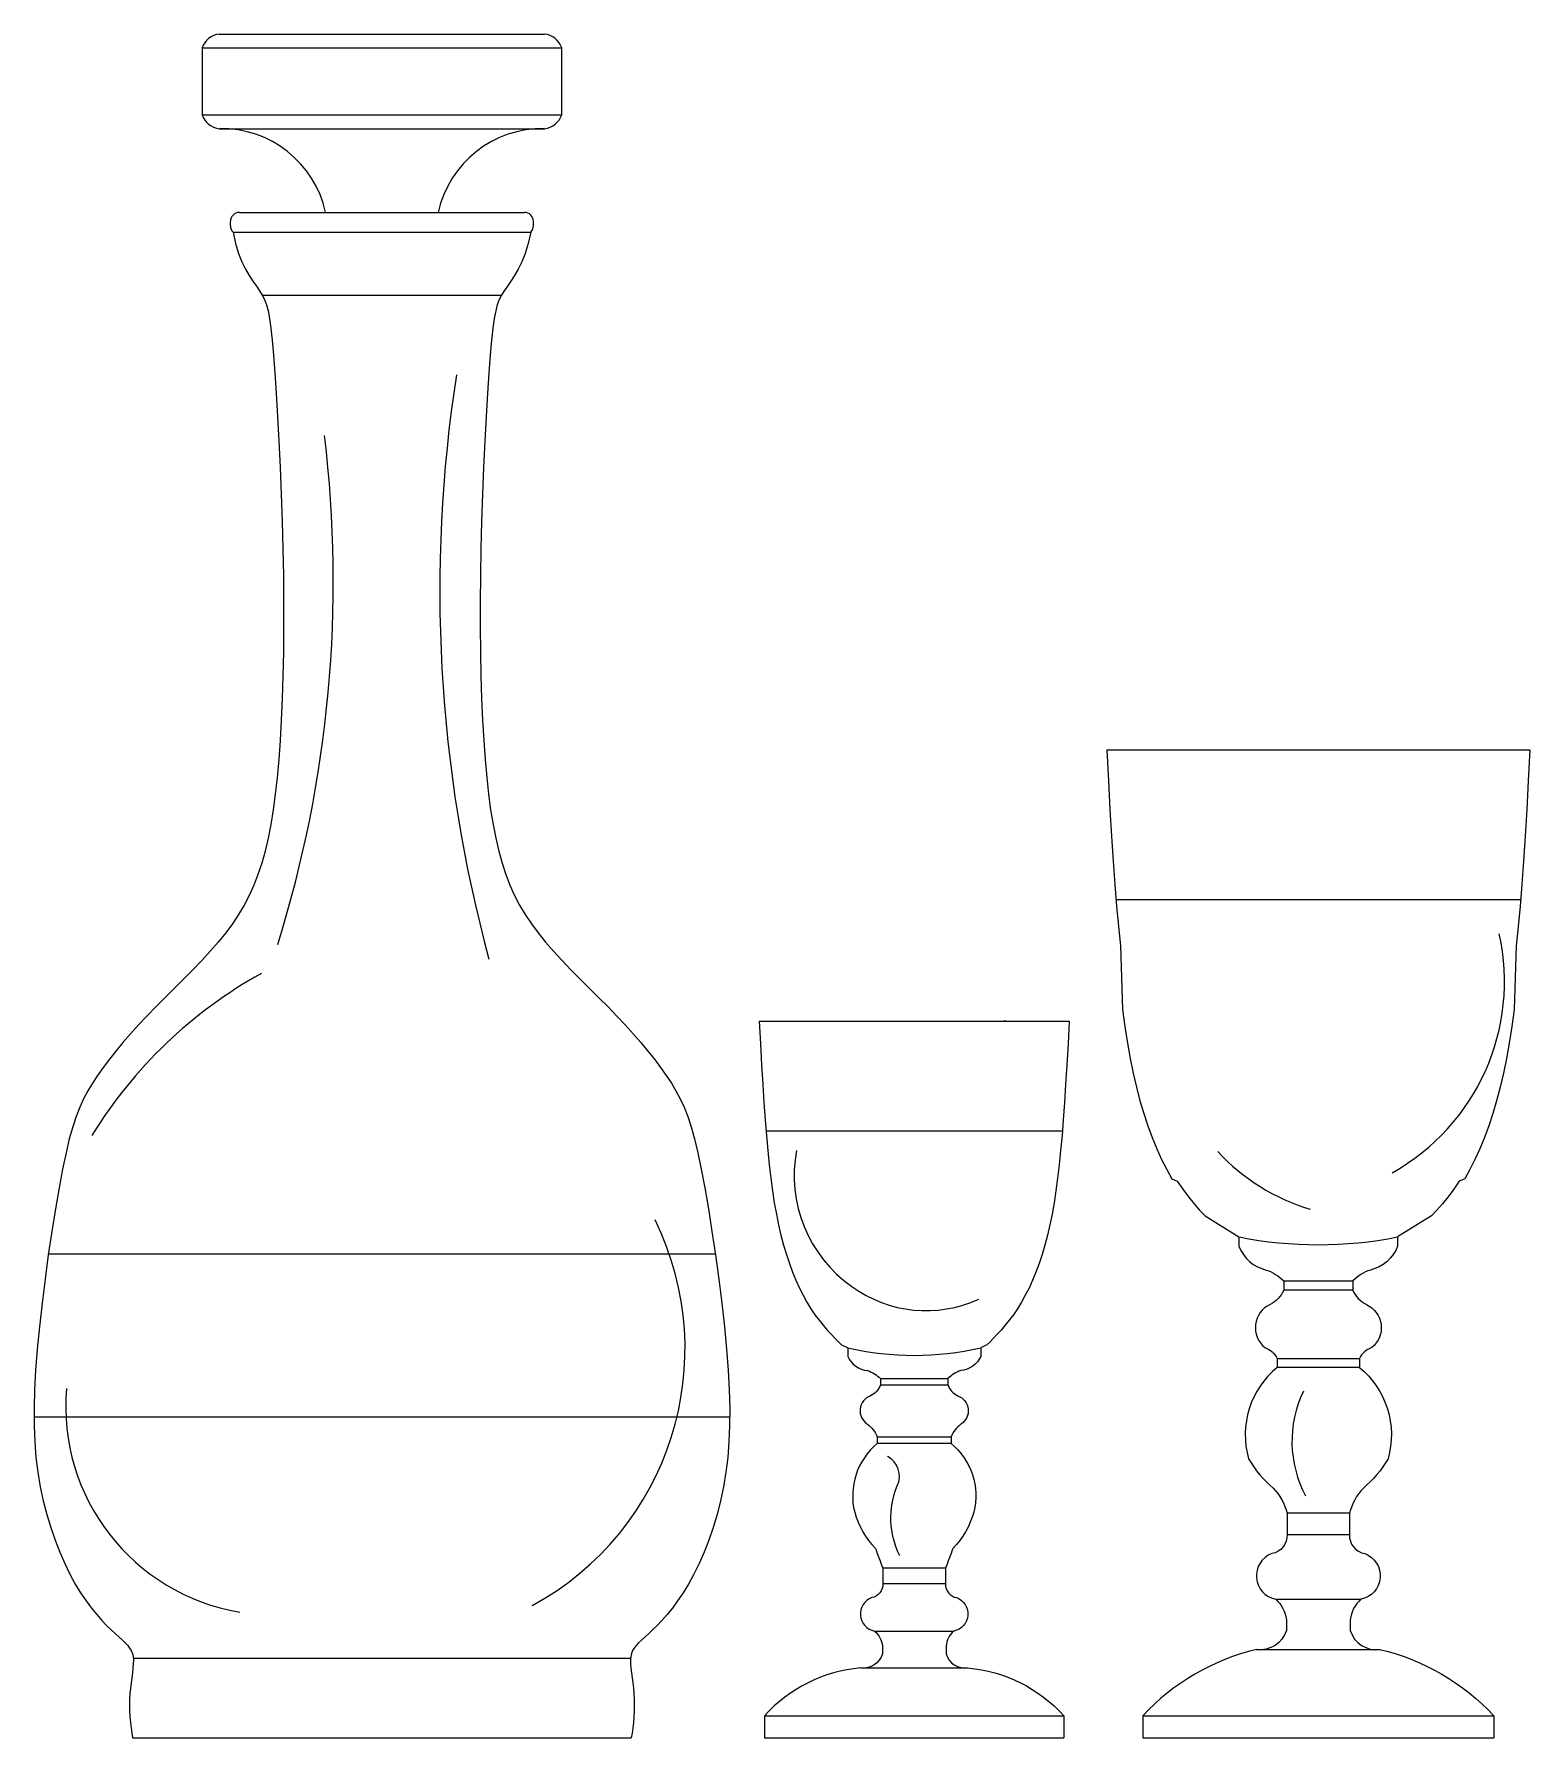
# Model space of a CAD drawing. Extents: x 932 to 1126, y 954 to 1175.
import ezdxf

# ---------------------------------------------------------------- set-up
doc = ezdxf.new("R2010")
doc.units = 0
doc.header["$LTSCALE"] = 10
doc.header["$MEASUREMENT"] = 0
doc.layers.get('0').update_dxf_attribs({"color": 3, "linetype": 'CONTINUOUS'})
for name, color, linetype in [('3', 3, 'CONTINUOUS'), ('4', 4, 'CONTINUOUS'), ('7', 7, 'CONTINUOUS')]:
    doc.layers.add(name, color=color, linetype=linetype)

msp = doc.modelspace()

# ---------------------------------------------------------------- linework, layer by layer
for p, q in [((953.37, 1173.61), (1000.11, 1173.61)), ((953.37, 1164.93), (1000.11, 1164.93)), ((957.4, 1149.69), (996.08, 1149.69)), ((961.19, 1141.5), (992.29, 1141.5)), ((1072.13, 1062.94), (1124.69, 1062.94)), ((1026.65, 1032.89), (1065.16, 1032.89)), ((933.43, 1016.92), (1020.05, 1016.92)), ((1041.51, 1000.69), (1050.29, 1000.69)), ((1050.29, 999.83), (1041.51, 999.83)), ((931.56, 995.73), (1021.93, 995.73)), ((1041.11, 993.11), (1050.69, 993.11)), ((1050.69, 992.25), (1041.13, 992.25)), ((1049.97, 976.06), (1041.83, 976.06)), ((1041.83, 974.05), (1049.97, 974.05)), ((1040.76, 967.88), (1051.04, 967.88)), ((1038.93, 963.09), (1052.87, 963.09)), ((1026.46, 956.88), (1065.35, 956.88)), ((1075.61, 956.88), (1121.2, 956.88))]:
    msp.add_line(p, q)
for centre, radius, start, end in [((1166.9, 1103.09), 182.64, 171.1695, 195.1966), ((812.81, 1104.3), 157.62, 342.5827, 6.9125), ((990.07, 1000.99), 59.84, 118.9576, 148.4937), ((978.16, 1004.56), 37.97, 298.5008, 26.2097), ((962.73, 997.04), 27.06, 174.999, 260.5507)]:
    msp.add_arc(centre, radius, start, end)
at = {"layer": '3'}
for p, q in [((1093.91, 1013.38), (1102.9, 1013.38)), ((1102.9, 1012.2), (1093.91, 1012.2)), ((1093.07, 1003.32), (1103.74, 1003.32)), ((1103.74, 1002.15), (1093.07, 1002.15)), ((1102.46, 983.18), (1094.35, 983.18)), ((1094.35, 980.43), (1102.46, 980.43)), ((1092.89, 972.01), (1103.93, 972.01)), ((1090.39, 965.48), (1106.42, 965.48))]:
    msp.add_line(p, q, dxfattribs=at)
for points in [[(1030.61, 1030.35, 0.294461), (1037.81, 1012.65, 0.272158), (1054.28, 1011.02, 0.194591)], [(1044.02, 977.64, -0.21353), (1043.69, 986.74, 0.404855), (1042.43, 990.58, 0.404855)]]:
    msp.add_lwpolyline(points, format="xyb", dxfattribs=at)
for centre, radius, start, end in [((1094.11, 1052.31), 28.49, 299.1957, 12.5327), ((1084.72, 1048.63), 27.07, 182.9142, 183.1243), ((1105.14, 1048.63), 27.07, 222.9687, 253.2733), ((1098.41, 1070.56), 52.48, 258.6768, 281.3232), ((1045.9, 1042.15), 38.44, 257.003, 282.997), ((1110.01, 992.53), 15.03, 154.3322, 208.1611)]:
    msp.add_arc(centre, radius, start, end, dxfattribs=at)
at = {"layer": '4'}
for p, q in [((955.62, 1175.42), (997.86, 1175.42)), ((957.06, 1150.51), (957.06, 1151.08)), ((996.42, 1150.51), (996.42, 1151.08)), ((1070.91, 1082.4), (1125.9, 1082.4)), ((1025.76, 1047.15), (1066.05, 1047.15)), ((944.36, 953.99), (1009.12, 953.99)), ((1026.46, 953.99), (1065.35, 953.99)), ((1075.61, 953.99), (1121.2, 953.99))]:
    msp.add_line(p, q, dxfattribs=at)
for points in [[(955.62, 1175.42, 0.288961), (953.37, 1173.61), (953.37, 1164.93, 0.288961), (955.62, 1163.12, 0.288961)], [(997.86, 1163.12, 0.288961), (1000.11, 1164.93), (1000.11, 1173.61, 0.288961), (997.86, 1175.42, 0.288961)], [(1070.91, 1082.4), (1071.13, 1078.39), (1071.34, 1074.65), (1071.55, 1071.17), (1071.76, 1067.93), (1071.97, 1064.9), (1072.2, 1062.07), (1072.44, 1059.42), (1072.69, 1056.91), (1072.97, 1048.67), (1073.28, 1046.43), (1073.61, 1044.3), (1073.97, 1042.28), (1074.36, 1040.37), (1074.78, 1038.54), (1075.23, 1036.8), (1075.73, 1035.13), (1076.26, 1033.54), (1076.82, 1032.01), (1077.42, 1030.56), (1078.05, 1029.18), (1078.71, 1027.87), (1079.39, 1026.65), (1080.09, 1026.36), (1080.81, 1025.29), (1081.54, 1024.31), (1082.27, 1023.41), (1082.99, 1022.58), (1083.69, 1021.82), (1088.1, 1019.1), (1088.1, 1017.9, 0.2539), (1091.65, 1014.8, -0.117263), (1093.91, 1013.38), (1093.91, 1012.2, -0.193968), (1092.15, 1010.32, 0.551964), (1091.46, 1004.71, -0.198034), (1093.07, 1003.32), (1093.07, 1002.15, 0.298776), (1089.35, 990.26, 0.087971), (1092.55, 986.47, -0.131193), (1094.35, 983.18), (1094.35, 980.43, -0.384039), (1092.37, 977.94, 0.763575), (1092.89, 972.01, -0.179543), (1094.26, 969.34), (1094.26, 967.97, -0.370245), (1090.39, 965.48, 0.147859), (1075.61, 956.88), (1075.61, 953.99)], [(1125.9, 1082.4), (1125.68, 1078.39), (1125.48, 1074.65), (1125.27, 1071.17), (1125.06, 1067.93), (1124.84, 1064.9), (1124.62, 1062.07), (1124.38, 1059.42), (1124.12, 1056.91), (1123.84, 1048.67), (1123.54, 1046.43), (1123.21, 1044.3), (1122.85, 1042.28), (1122.46, 1040.37), (1122.04, 1038.54), (1121.58, 1036.8), (1121.09, 1035.13), (1120.56, 1033.54), (1119.99, 1032.01), (1119.39, 1030.56), (1118.76, 1029.18), (1118.11, 1027.87), (1117.43, 1026.65), (1116.73, 1026.36), (1116.01, 1025.29), (1115.27, 1024.31), (1114.54, 1023.41), (1113.82, 1022.58), (1113.12, 1021.82), (1108.71, 1019.1), (1108.71, 1017.9, -0.2539), (1105.17, 1014.8, 0.117263), (1102.9, 1013.38), (1102.9, 1012.2, 0.193968), (1104.66, 1010.32, -0.551964), (1105.36, 1004.71, 0.198034), (1103.74, 1003.32), (1103.74, 1002.15, -0.298776), (1107.47, 990.26, -0.087971), (1104.26, 986.47, 0.131193), (1102.46, 983.18), (1102.46, 980.43, 0.384039), (1104.44, 977.94, -0.763575), (1103.93, 972.01, 0.179543), (1102.55, 969.34), (1102.55, 967.97, 0.370245), (1106.42, 965.48, -0.147859), (1121.2, 956.88), (1121.2, 953.99)], [(1025.76, 1047.15), (1025.92, 1044.21), (1026.07, 1041.47), (1026.23, 1038.92), (1026.38, 1036.55), (1026.54, 1034.33), (1026.7, 1032.26), (1026.88, 1030.31), (1027.07, 1028.48), (1027.27, 1026.74), (1027.49, 1025.1), (1027.73, 1023.54), (1028, 1022.06), (1028.28, 1020.66), (1028.59, 1019.32), (1028.93, 1018.04), (1029.29, 1016.82), (1029.68, 1015.65), (1030.09, 1014.54), (1030.53, 1013.47), (1030.99, 1012.46), (1031.47, 1011.51), (1031.97, 1010.61), (1032.48, 1009.77), (1033.01, 1008.99), (1033.55, 1008.27), (1034.08, 1007.61), (1034.61, 1007), (1035.12, 1006.45), (1035.6, 1005.94), (1036.05, 1005.48), (1036.44, 1005.06), (1037.26, 1004.69), (1037.26, 1004.69), (1037.26, 1003.57, 0.275146), (1039.85, 1001.73, -0.117263), (1041.51, 1000.69), (1041.51, 999.83, -0.193968), (1040.22, 998.45, 0.617397), (1039.82, 994.77, -0.146822), (1041.11, 993.11), (1041.11, 992.25, 0.290182), (1038.17, 983.32, 0.123541), (1040.87, 978.6, 0.003853), (1041.83, 976.06), (1041.83, 974.05, -0.384039), (1040.38, 972.22, 0.763575), (1040.76, 967.88, -0.179543), (1041.77, 965.93), (1041.77, 964.92, -0.370245), (1038.93, 963.09, 0.187751), (1026.46, 956.88), (1026.46, 953.99)], [(1066.05, 1047.15), (1065.89, 1044.21), (1065.73, 1041.47), (1065.58, 1038.92), (1065.43, 1036.55), (1065.27, 1034.33), (1065.11, 1032.26), (1064.93, 1030.31), (1064.74, 1028.48), (1064.54, 1026.74), (1064.31, 1025.1), (1064.07, 1023.54), (1063.81, 1022.06), (1063.52, 1020.66), (1063.22, 1019.32), (1062.88, 1018.04), (1062.52, 1016.82), (1062.13, 1015.65), (1061.72, 1014.54), (1061.28, 1013.47), (1060.82, 1012.46), (1060.33, 1011.51), (1059.84, 1010.61), (1059.32, 1009.77), (1058.8, 1008.99), (1058.26, 1008.27), (1057.72, 1007.61), (1057.19, 1007), (1056.68, 1006.45), (1056.2, 1005.94), (1055.76, 1005.48), (1055.36, 1005.06), (1054.55, 1004.69), (1054.55, 1004.69), (1054.55, 1003.57, -0.275146), (1051.95, 1001.73, 0.117263), (1050.29, 1000.69), (1050.29, 999.83, 0.193968), (1051.58, 998.45, -0.617397), (1051.98, 994.77, 0.146822), (1050.69, 993.11), (1050.69, 992.25, -0.290182), (1053.64, 983.32, -0.123541), (1050.93, 978.6, -0.003853), (1049.97, 976.06), (1049.97, 974.05, 0.384039), (1051.42, 972.22, -0.763575), (1051.04, 967.88, 0.179543), (1050.04, 965.93), (1050.04, 964.92, 0.370245), (1052.87, 963.09, -0.187751), (1065.35, 956.88), (1065.35, 953.99)]]:
    msp.add_lwpolyline(points, format="xyb", dxfattribs=at)
for points in [[(957.4, 1149.69), (957.73, 1148.21), (958.12, 1146.92), (958.56, 1145.81), (959.03, 1144.86), (959.51, 1144.03), (959.99, 1143.3), (960.44, 1142.65), (960.85, 1142.06), (961.19, 1141.5), (961.49, 1140.91), (961.74, 1140.25), (961.96, 1139.44), (962.15, 1138.44), (962.32, 1137.19), (962.49, 1135.63), (962.65, 1133.71), (962.83, 1131.39), (963.01, 1128.71), (963.19, 1125.74), (963.36, 1122.52), (963.52, 1119.13), (963.66, 1115.63), (963.79, 1112.07), (963.88, 1108.53), (963.94, 1105.04), (963.97, 1101.63), (963.97, 1098.32), (963.94, 1095.12), (963.87, 1092.03), (963.78, 1089.08), (963.66, 1086.27), (963.51, 1083.61), (963.33, 1081.13), (963.13, 1078.8), (962.89, 1076.62), (962.62, 1074.59), (962.31, 1072.68), (961.96, 1070.9), (961.56, 1069.23), (961.13, 1067.67), (960.64, 1066.2), (960.11, 1064.81), (959.51, 1063.49), (958.85, 1062.22), (958.13, 1060.99), (957.33, 1059.79), (956.45, 1058.61), (955.49, 1057.42), (954.45, 1056.22), (953.34, 1055.02), (952.17, 1053.81), (950.97, 1052.59), (949.76, 1051.38), (948.55, 1050.18), (947.36, 1048.98), (946.21, 1047.8), (945.11, 1046.64), (944.08, 1045.49), (943.1, 1044.37), (942.18, 1043.26), (941.33, 1042.18), (940.53, 1041.12), (939.8, 1040.08), (939.14, 1039.06), (938.53, 1038.07), (937.99, 1037.05), (937.49, 1035.96), (937.02, 1034.76), (936.57, 1033.4), (936.13, 1031.83), (935.7, 1030.02), (935.26, 1027.9), (934.79, 1025.46), (934.33, 1022.74), (933.86, 1019.82), (933.4, 1016.76), (932.98, 1013.63), (932.59, 1010.49), (932.25, 1007.43), (931.97, 1004.5), (931.75, 1001.77), (931.62, 999.22), (931.55, 996.83), (931.56, 994.59), (931.64, 992.47), (931.8, 990.45), (932.04, 988.52), (932.35, 986.64), (932.74, 984.82), (933.19, 983.04), (933.71, 981.33), (934.28, 979.68), (934.89, 978.11), (935.53, 976.64), (936.21, 975.26), (936.9, 973.99), (937.6, 972.83), (938.31, 971.79), (939.01, 970.85), (939.69, 970.02), (940.35, 969.27), (940.98, 968.61), (941.57, 968.03), (942.11, 967.52), (942.6, 967.08), (943.03, 966.69), (943.4, 966.34), (943.72, 966), (943.97, 965.67), (944.18, 965.34), (944.32, 964.97), (944.41, 964.56), (944.45, 964.11), (944.44, 963.6), (944.39, 963.04), (944.32, 962.44), (944.24, 961.8), (944.15, 961.13), (944.07, 960.44), (944, 959.72), (943.97, 958.98), (943.95, 958.23), (943.97, 957.48), (944.01, 956.74), (944.07, 956.01), (944.15, 955.31), (944.24, 954.63), (944.36, 953.99)], [(996.08, 1149.69), (995.76, 1148.21), (995.36, 1146.92), (994.92, 1145.81), (994.45, 1144.86), (993.97, 1144.03), (993.5, 1143.3), (993.05, 1142.65), (992.64, 1142.06), (992.29, 1141.5), (991.99, 1140.91), (991.74, 1140.25), (991.53, 1139.44), (991.34, 1138.44), (991.16, 1137.19), (991, 1135.63), (990.83, 1133.71), (990.65, 1131.39), (990.48, 1128.71), (990.3, 1125.74), (990.12, 1122.52), (989.96, 1119.13), (989.82, 1115.63), (989.7, 1112.07), (989.6, 1108.53), (989.54, 1105.04), (989.51, 1101.63), (989.51, 1098.32), (989.55, 1095.12), (989.61, 1092.03), (989.7, 1089.08), (989.82, 1086.27), (989.97, 1083.61), (990.15, 1081.13), (990.36, 1078.8), (990.59, 1076.62), (990.87, 1074.59), (991.18, 1072.68), (991.53, 1070.9), (991.92, 1069.23), (992.36, 1067.67), (992.84, 1066.2), (993.38, 1064.81), (993.97, 1063.49), (994.63, 1062.22), (995.36, 1060.99), (996.16, 1059.79), (997.03, 1058.61), (997.99, 1057.42), (999.03, 1056.22), (1000.15, 1055.02), (1001.31, 1053.81), (1002.51, 1052.59), (1003.72, 1051.38), (1004.93, 1050.18), (1006.12, 1048.98), (1007.27, 1047.8), (1008.37, 1046.64), (1009.41, 1045.49), (1010.38, 1044.37), (1011.3, 1043.26), (1012.16, 1042.18), (1012.95, 1041.12), (1013.68, 1040.08), (1014.35, 1039.06), (1014.95, 1038.07), (1015.5, 1037.05), (1016, 1035.96), (1016.47, 1034.76), (1016.91, 1033.4), (1017.35, 1031.83), (1017.78, 1030.02), (1018.23, 1027.9), (1018.69, 1025.46), (1019.16, 1022.74), (1019.63, 1019.82), (1020.08, 1016.76), (1020.51, 1013.63), (1020.9, 1010.49), (1021.24, 1007.43), (1021.52, 1004.5), (1021.73, 1001.77), (1021.87, 999.22), (1021.93, 996.83), (1021.92, 994.59), (1021.84, 992.47), (1021.68, 990.45), (1021.45, 988.52), (1021.13, 986.64), (1020.75, 984.82), (1020.29, 983.04), (1019.78, 981.33), (1019.21, 979.68), (1018.6, 978.11), (1017.95, 976.64), (1017.28, 975.26), (1016.58, 973.99), (1015.88, 972.83), (1015.17, 971.79), (1014.48, 970.85), (1013.79, 970.02), (1013.13, 969.27), (1012.5, 968.61), (1011.91, 968.03), (1011.37, 967.52), (1010.89, 967.08), (1010.46, 966.69), (1010.08, 966.34), (1009.77, 966), (1009.51, 965.67), (1009.31, 965.34), (1009.16, 964.97), (1009.07, 964.56), (1009.03, 964.11), (1009.04, 963.6), (1009.09, 963.04), (1009.16, 962.44), (1009.25, 961.8), (1009.34, 961.13), (1009.42, 960.44), (1009.48, 959.72), (1009.52, 958.98), (1009.53, 958.23), (1009.51, 957.48), (1009.48, 956.74), (1009.42, 956.01), (1009.34, 955.31), (1009.24, 954.63), (1009.12, 953.99)]]:
    msp.add_lwpolyline(points, dxfattribs=at)
for centre, radius, start, end in [((955.91, 1149.29), 13.84, 12.3258, 91.183), ((997.58, 1149.29), 13.84, 88.817, 167.6742), ((958.22, 1151.08), 1.16, 90, 180), ((995.26, 1151.08), 1.16, 0, 90), ((958.22, 1150.51), 1.16, 180, 225), ((995.26, 1150.51), 1.16, 315, 0)]:
    msp.add_arc(centre, radius, start, end, dxfattribs=at)
at = {"layer": '7'}
for p, q in [((955.62, 1163.12), (997.86, 1163.12)), ((958.22, 1152.24), (995.26, 1152.24)), ((944.43, 964.34), (1009.05, 964.34))]:
    msp.add_line(p, q, dxfattribs=at)

doc.saveas('drawing.dxf')
